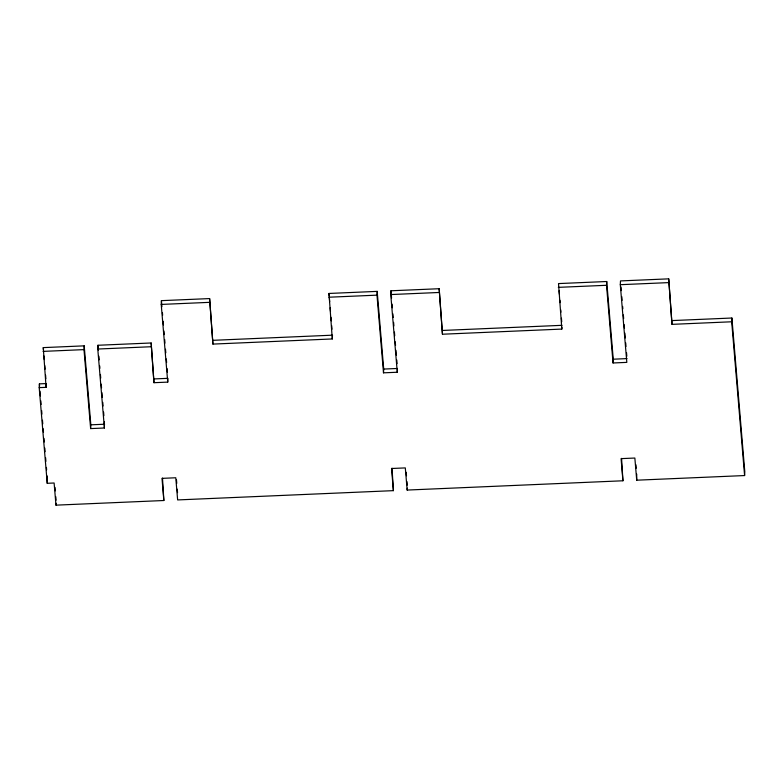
<?xml version="1.0" encoding="UTF-8"?>
<svg xmlns="http://www.w3.org/2000/svg" width="784" height="784" viewBox="0 0 784 784"><rect width="100%" height="100%" fill="white"/><g stroke="black" fill="none" stroke-linecap="round" stroke-linejoin="round"><path stroke-width="1.18" d="M162.494 478.093L163.856 500.515L55.978 505.151L54.116 483.003L47.236 483.297L39.2 387.639L39.406 383.866L46.285 383.572M39.2 387.639L46.089 387.335L43.267 347.616L84.202 345.852L90.836 424.82L90.63 428.593L104.399 428.005L104.399 421.802M46.089 387.335L46.236 384.513M47.236 483.297L47.128 475.898M55.978 505.151L56.085 503.269M90.63 428.593L83.996 349.625L84.202 345.852M104.399 428.005L97.775 349.037L97.971 345.264L151.155 342.98L153.968 382.7L167.737 382.112L167.943 378.339L154.174 378.927M153.968 382.7L151.155 342.98M167.737 382.112L161.22 304.427L161.416 300.654L209.622 298.577L212.925 344.088L332.289 338.953L332.485 335.18L213.13 340.315M212.925 344.088L209.622 298.577M332.289 338.953L328.986 293.451L377.182 291.383L383.709 369.068L383.503 372.831L397.282 372.243L397.429 369.411M383.503 372.831L376.986 295.147L377.182 291.383M397.282 372.243L390.755 294.559L390.961 290.786L439.167 288.718L442.46 334.219L561.824 329.084L561.922 327.202M163.856 500.515L162.004 478.367L175.773 477.77L177.635 499.927L393.401 490.647L392.039 468.224M621.575 458.356L622.937 480.778L407.17 490.059L407.278 488.167M442.46 334.219L439.167 288.718M561.824 329.084L558.522 283.583L606.728 281.515L613.255 359.199L613.049 362.972L626.818 362.375L620.301 284.69L620.497 280.917L668.703 278.849L672.006 324.351L731.688 321.783L731.884 318.02L672.211 320.578M613.049 362.972L606.522 285.288L606.728 281.515M731.884 318.02L744.8 471.782L744.594 475.555L636.716 480.19L636.716 474.085M672.006 324.351L668.703 278.849M161.22 304.427L209.416 302.35M328.78 297.224L376.986 295.147M390.755 294.559L438.962 292.481M558.316 287.356L606.522 285.288M620.301 284.69L668.497 282.622M442.666 330.446L562.03 325.321M43.071 351.389L83.996 349.625M97.775 349.037L150.949 346.744M383.709 369.068L397.478 368.47M613.255 359.199L627.024 358.602M90.836 424.82L104.605 424.232M731.688 321.783L744.594 475.555M621.006 286.993L621.31 290.629M621.82 296.705L622.133 300.341M622.643 306.407L622.839 308.837M623.349 314.903L623.662 318.549M624.172 324.615L624.476 328.261M624.877 333.112L625.289 337.973M625.701 342.824L626.004 346.469M626.514 352.535L626.818 356.181M635.942 464.765L636.226 468.264M636.716 480.19L634.854 458.042L621.085 458.63L622.937 480.778M559.119 290.737L559.423 294.314M559.923 300.282L560.129 302.663M560.727 309.817L560.923 312.199M561.422 318.167L561.726 321.744M390.961 290.786L391.167 293.216M391.363 295.646L391.569 298.067M392.078 304.143L392.382 307.779M392.892 313.845L393.205 317.491M393.607 322.351L393.911 325.987M394.421 332.053L394.734 335.699M395.244 341.765L395.548 345.411M395.949 350.262L396.361 355.123M396.773 359.974L397.076 363.619M406.2 472.291L406.494 475.79M406.984 481.621L407.278 485.12M407.17 490.059L405.308 467.911L391.539 468.499L393.401 490.647M328.986 293.451L329.182 295.833M329.388 298.224L329.682 301.801M330.182 307.759L330.485 311.336M330.985 317.295L331.289 320.872M331.691 325.644L331.985 329.221M161.416 300.654L161.925 306.72M162.435 312.787L162.641 315.217M163.15 321.293L163.454 324.929M163.964 330.995L164.277 334.641M164.679 339.492L164.983 343.137M165.493 349.203L165.806 352.849M166.316 358.915L166.62 362.561M167.129 368.627L167.433 372.273M176.469 479.828L176.763 483.326M177.253 489.157L177.547 492.656M97.971 345.264L98.382 350.125M98.892 356.201L99.196 359.846M99.705 365.912L99.911 368.343M100.421 374.419L100.724 378.064M101.234 384.14L101.548 387.786M101.949 392.647L102.361 397.508M102.773 402.368L103.076 406.014M103.586 412.08L103.89 415.726M43.267 347.616L43.473 350.007M43.973 356.005L44.276 359.601M44.776 365.589L45.08 369.186M45.59 375.183L45.884 378.77M55.007 487.393L55.301 490.892M55.791 496.723L56.085 500.212M39.406 383.866L39.602 386.287M40.013 391.128L40.415 395.969M40.827 400.82L41.131 404.446M41.64 410.502L41.944 414.138M42.454 420.195L42.757 423.821M43.169 428.672L43.473 432.298M43.982 438.354L44.286 441.99M44.796 448.046L45.1 451.672M45.609 457.729L45.913 461.364M46.423 467.421L46.619 469.841"/></g></svg>
